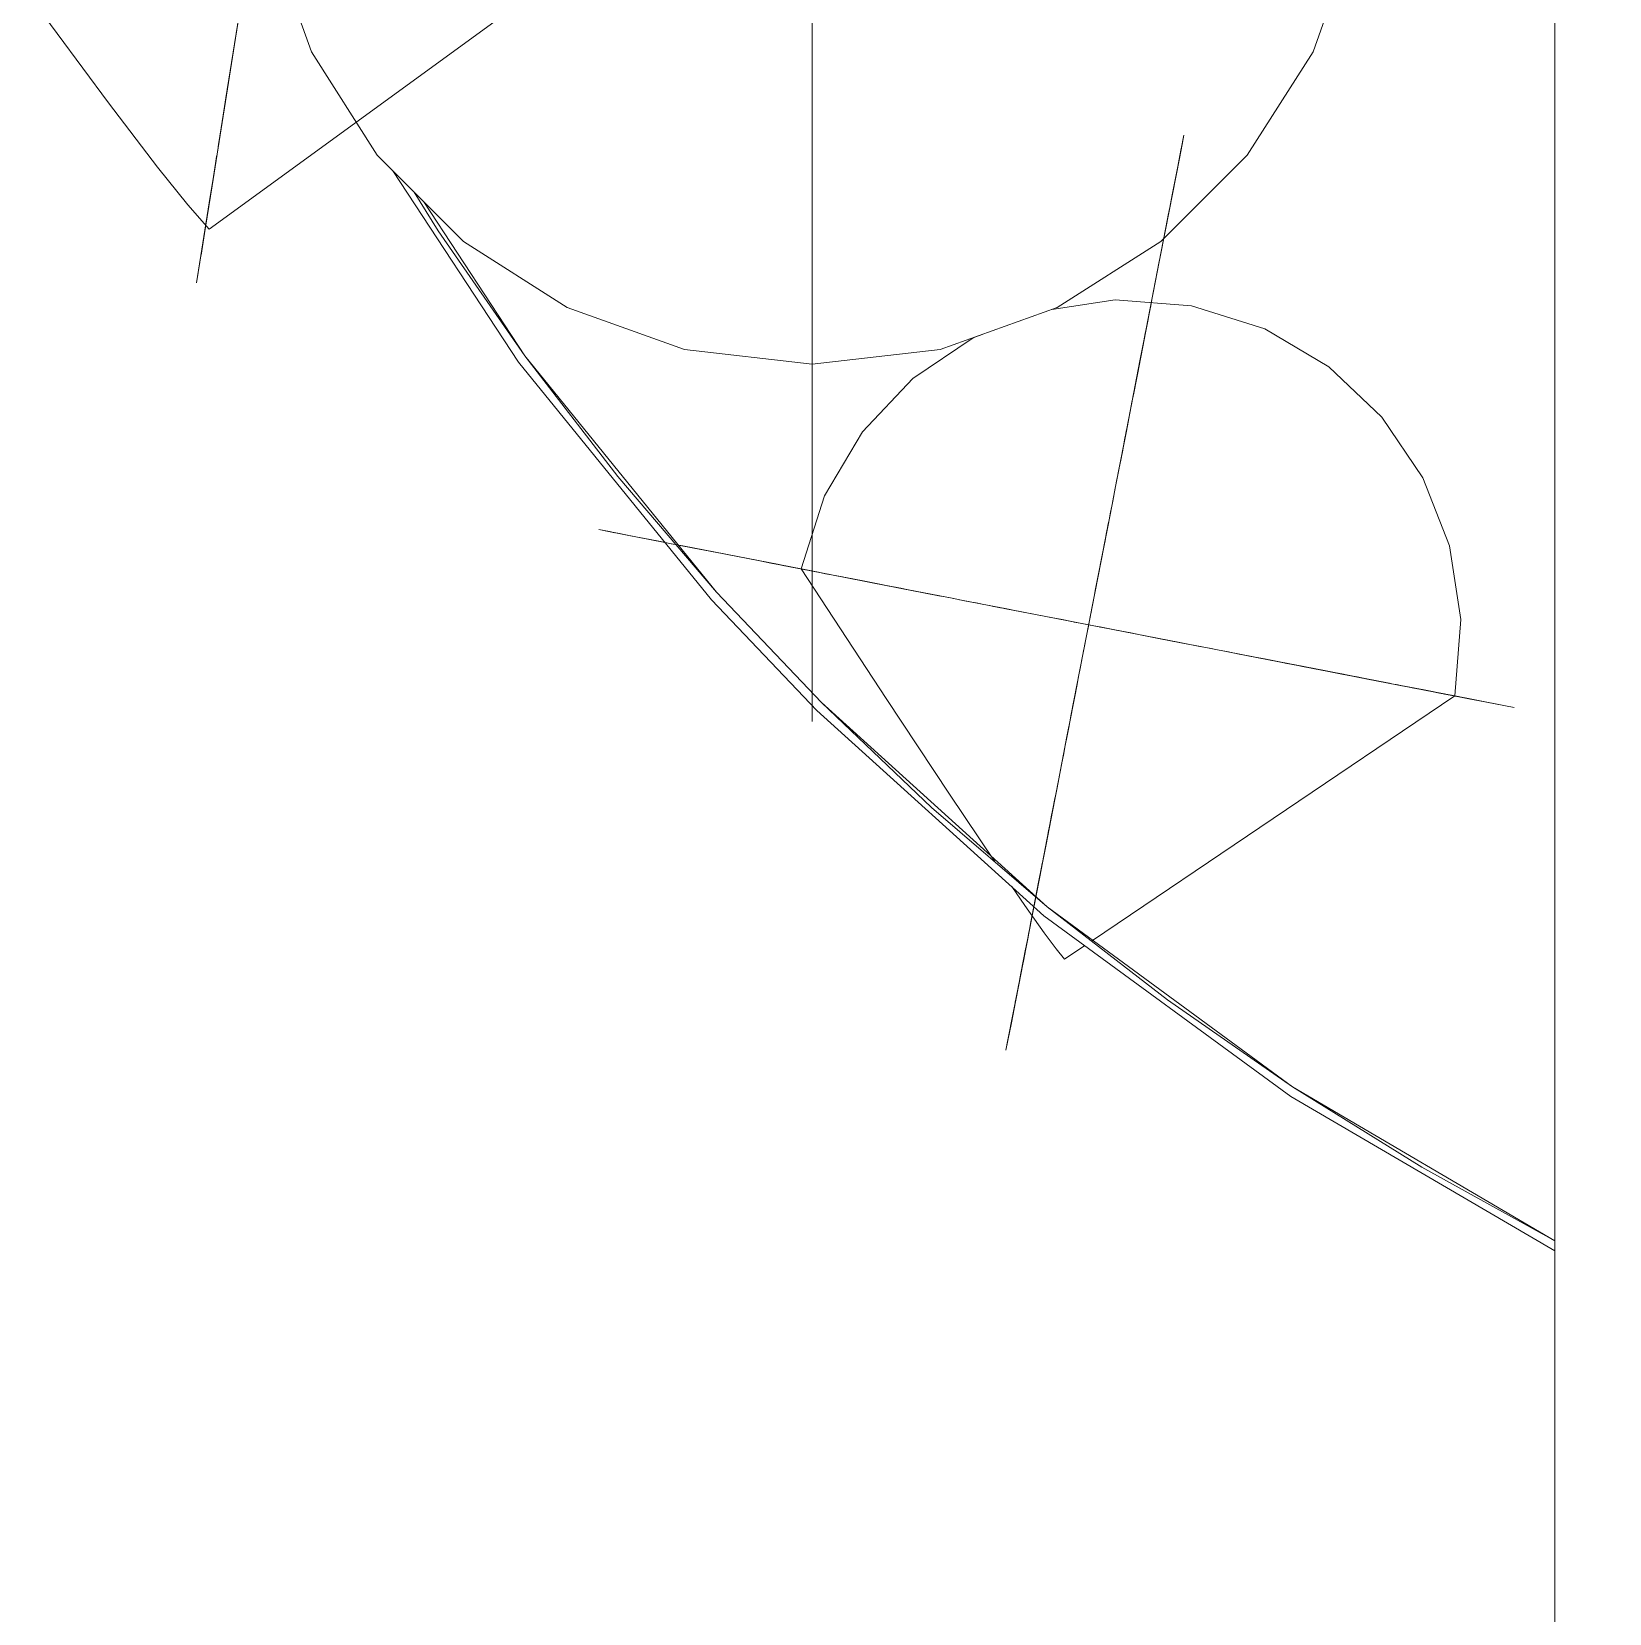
# Model space of a CAD drawing. Header units: inches. Extents: x -578 to 1873, y 397 to 1812.
# Drawn here: x 562.3 to 651, y 912.3 to 1001.2 of the extents above; entities that cross this region are included whole.
import ezdxf

# ---------------------------------------------------------------- set-up
doc = ezdxf.new("R2010")
doc.units = ezdxf.units.IN
doc.header["$MEASUREMENT"] = 0
for name, color, linetype, lineweight in [('A-FLOR', 192, 'Continuous', 13), ('A-WALL', 113, 'Continuous', 13), ('L-PLNT', 71, 'Continuous', 9)]:
    doc.layers.add(name, color=color, linetype=linetype, lineweight=lineweight)

# ---------------------------------------------------------------- blocks, each defined once
blk = doc.blocks.new('3D Cad File Example_dwg_RPC Shrub - Prairie Dropseed 5_-0_-1394609-_3D_-V67-Level 1')
at = {"layer": 'L-PLNT'}
for p, q in [((0.214, 43.299), (0.214, 48.203)), ((0.214, 48.203), (0.214, 45.751)), ((0.214, 45.751), (0.214, 46.627)), ((0.214, 46.627), (0.214, 45.401)), ((0.214, 45.401), (0.214, 45.05)), ((0, 45.113), (-40.801, 4.312)), ((1.389, 43.957), (0, 45.113)), ((0.214, 45.05), (0.214, 42.68)), ((1.389, 43.957), (3.409, 42.139)), ((0.214, 43.299), (0.214, 42.965)), ((0.214, 42.965), (0.214, 42.161)), ((0.214, 42.68), (0.214, 40.523)), ((0.214, 42.161), (0.214, 41.416)), ((3.409, 42.139), (6.694, 39)), ((0.214, 41.048), (0.214, 41.722)), ((0.214, 41.722), (0.214, 37.721)), ((0.214, 41.416), (0.214, 41.157)), ((0.214, 41.022), (0.214, 41.157)), ((0.214, 40.997), (0.214, 41.048)), ((0.214, 40.997), (0.214, 41.022)), ((0.214, 40.523), (0.214, 25.315)), ((0.214, 40.337), (0.214, 40.478)), ((0.214, 40.478), (0.214, 40.353)), ((0.214, 40.353), (0.214, 40.17)), ((0.214, 40.337), (0.214, 39.394)), ((0.214, 40.17), (0.214, 39.054)), ((0.214, 39.394), (0.214, 36.643)), ((0.214, 39.054), (0.214, 38.668)), ((0.214, 38.668), (0.214, 37.673)), ((6.694, 39), (11.875, 33.877)), ((0.214, 27.71), (0.214, 37.721)), ((0.214, 37.673), (0.214, 26.555)), ((0.214, 36.643), (0.214, 36.452)), ((0.214, 36.452), (0.214, 25.136))]:
    blk.add_line(p, q, dxfattribs=at)
blk = doc.blocks.new('3D Cad File Example_dwg_RPC Shrub - Hydrangea 3_-9_-1394593-_3D_-V73-Level 1')
at = {"layer": 'L-PLNT'}
for p, q in [((2.256, 22.786), (2.256, 24.365)), ((2.256, 24.365), (2.256, 23.774)), ((2.256, 23.774), (2.256, 20.775)), ((2.256, 22.786), (2.256, 19.995)), ((2.256, 22.17), (2.256, 22.373)), ((2.256, 22.373), (2.256, 21.776)), ((2.256, 21.897), (2.256, 22.17)), ((2.256, 21.897), (2.256, 21.736)), ((2.256, 21.774), (2.256, 21.801)), ((2.256, 21.801), (2.256, 21.62)), ((2.256, 21.776), (2.256, 20.432)), ((2.256, 21.598), (2.256, 21.774)), ((2.256, 21.736), (2.256, 21.387)), ((2.256, 21.62), (2.256, 21.076)), ((2.256, 20.647), (2.256, 21.598)), ((2.256, 21.387), (2.256, 21.169)), ((2.256, 21.169), (2.256, 21.02)), ((2.256, 21.076), (2.256, 18.938)), ((2.256, 21.02), (2.256, 20.75)), ((2.256, 20.775), (2.256, 20.128)), ((2.256, 20.75), (2.256, 20.385)), ((2.256, 20.222), (2.256, 20.647)), ((2.256, 20.432), (2.256, 20.257)), ((2.256, 20.379), (2.256, 20.427)), ((2.256, 20.427), (2.256, 19.301)), ((2.256, 20.385), (2.256, 19.95)), ((2.256, 20.024), (2.256, 20.379)), ((2.256, 20.257), (2.256, 17.88)), ((2.256, 19.754), (2.256, 20.222)), ((2.256, 20.128), (2.256, 19.627)), ((2.256, 20.024), (2.256, 17.761)), ((2.256, 19.995), (2.256, 19.291)), ((2.256, 19.95), (2.256, 18.487)), ((2.256, 19.254), (2.256, 19.754)), ((2.256, 19.627), (2.256, 19.202)), ((0, 18.714), (-0.971, 17.743)), ((0.576, 18.234), (0, 18.714)), ((2.256, 19.301), (2.256, 18.988)), ((2.256, 19.291), (2.256, 17.364)), ((2.256, 17.146), (2.256, 19.254)), ((2.256, 19.202), (2.256, 17.366)), ((2.256, 18.988), (2.256, 19.2)), ((2.256, 19.2), (2.256, 19.2)), ((2.256, 19.2), (2.256, 19.048)), ((2.256, 19.048), (2.256, 18.533)), ((2.256, 18.487), (2.256, 18.938)), ((0.576, 18.234), (1.414, 17.48)), ((2.256, 18.533), (2.256, 18.294)), ((2.256, 18.294), (2.256, 18.147)), ((2.256, 18.147), (2.256, 18.038)), ((2.256, 18.038), (2.256, 17.936)), ((2.256, 17.936), (2.256, 17.834)), ((2.256, 17.761), (2.256, 17.88)), ((2.256, 17.834), (2.256, 17.724)), ((-1.29, 17.424), (-18.714, 0)), ((1.414, 17.48), (2.777, 16.178)), ((2.256, 17.724), (2.256, 17.6)), ((2.256, 17.6), (2.256, 17.453)), ((2.256, 17.453), (2.256, 17.277)), ((2.256, 17.366), (2.256, 16.963)), ((2.256, 17.364), (2.256, 16.662)), ((2.256, 17.277), (2.256, 17.07)), ((2.256, 17.103), (2.256, 17.221)), ((2.256, 17.221), (2.256, 17.016)), ((2.256, 16.998), (2.256, 17.146)), ((2.256, 17.103), (2.256, 16.72)), ((2.256, 17.07), (2.256, 16.962)), ((2.256, 17.016), (2.256, 13.16)), ((2.256, 16.767), (2.256, 16.998)), ((2.256, 16.963), (2.256, 16.619)), ((2.256, 16.962), (2.256, 16.92)), ((2.256, 16.92), (2.256, 16.913)), ((2.256, 16.913), (2.256, 16.908)), ((2.256, 16.908), (2.256, 16.871)), ((2.256, 16.871), (2.256, 16.77)), ((2.256, 16.77), (2.256, 16.281)), ((2.256, 16.619), (2.256, 16.767)), ((2.256, 16.72), (2.256, 14.646)), ((2.256, 16.662), (2.256, 15.867)), ((2.256, 15.989), (2.256, 16.318)), ((2.256, 16.318), (2.256, 14.119)), ((2.256, 16.281), (2.256, 15.823)), ((2.777, 16.178), (3.693, 15.272)), ((2.256, 14.387), (2.256, 15.989)), ((2.256, 15.867), (2.256, 15.819)), ((2.256, 15.823), (2.256, 15.372)), ((2.256, 15.819), (2.256, 15.437)), ((2.256, 9.851), (2.256, 15.59)), ((2.256, 15.588), (2.256, 14.441)), ((2.256, 15.437), (2.256, 14.387)), ((2.256, 15.372), (2.256, 14.905)), ((2.256, 14.905), (2.256, 14.396)), ((2.256, 14.646), (2.256, 13.16)), ((2.256, 14.069), (2.256, 14.589)), ((2.256, 14.589), (2.256, 14.319)), ((2.256, 11.731), (2.256, 14.441)), ((2.256, 14.396), (2.256, 13.822)), ((2.256, 14.319), (2.256, 13.631)), ((2.256, 14.119), (2.256, 13.769)), ((2.256, 14.069), (2.256, 13.606)), ((2.256, 13.16), (2.256, 13.822)), ((2.256, 13.769), (2.256, 13.431)), ((2.256, 13.631), (2.256, 12.669)), ((2.256, 13.606), (2.256, 11.731)), ((2.256, 12.142), (2.256, 13.431)), ((4.888, 14.091), (4.926, 14.053)), ((4.926, 14.053), (8.124, 10.831)), ((2.256, 13.16), (2.256, 12.738)), ((2.256, 12.738), (2.256, 12.418)), ((2.256, 12.669), (2.256, 9.008)), ((2.256, 12.418), (2.256, 12.128)), ((2.256, 11.818), (2.256, 12.142)), ((2.256, 12.128), (2.256, 11.797)), ((2.256, 11.765), (2.256, 11.882)), ((2.256, 11.882), (2.256, 11.818)), ((2.256, 11.797), (2.256, 11.354)), ((2.256, 10.91), (2.256, 11.765)), ((2.256, 11.354), (2.256, 10.73)), ((2.256, 10.649), (2.256, 10.91)), ((2.256, 9.851), (2.256, 10.73)), ((8.124, 10.831), (12.632, 6.238)), ((2.256, 10.497), (2.256, 10.649)), ((2.256, 10.169), (2.256, 10.497)), ((2.256, 10.169), (2.256, 9.434)), ((2.256, 9.434), (2.256, 6.395)), ((2.256, 9.008), (2.256, 8.518)), ((2.256, 8.518), (2.256, 8.004)), ((2.256, 8.004), (2.256, 7.47)), ((2.256, 7.47), (2.256, 6.92)), ((2.256, 6.92), (2.256, 6.359)), ((2.256, 6.395), (2.256, 5.274)), ((2.256, 6.359), (2.256, 5.789)), ((12.632, 6.238), (18.714, 0)), ((2.256, 5.216), (2.256, 5.789)), ((2.256, 5.274), (2.256, 4.683)), ((2.256, 5.216), (2.256, -6.293)), ((2.256, 4.683), (2.256, 4.096)), ((2.256, 4.096), (2.256, 3.519)), ((2.256, 3.519), (2.256, 2.955)), ((2.256, 2.955), (2.256, 2.41)), ((2.256, 2.41), (2.256, 1.888)), ((2.256, 1.395), (2.256, 1.888)), ((2.256, 0.637), (2.256, 1.407)), ((2.256, 1.407), (2.256, 1.395)), ((-20.53, 0), (-22.109, 0)), ((-22.109, 0), (-21.518, 0)), ((-21.518, 0), (-18.519, 0)), ((-20.53, 0), (-17.739, 0)), ((-19.914, 0), (-20.117, 0)), ((-20.117, 0), (-19.52, 0)), ((-19.641, 0), (-19.914, 0)), ((-19.641, 0), (-19.48, 0)), ((-19.518, 0), (-19.545, 0)), ((-19.545, 0), (-19.364, 0)), ((-19.52, 0), (-18.176, 0)), ((-19.342, 0), (-19.518, 0)), ((-19.48, 0), (-19.131, 0)), ((-19.364, 0), (-18.82, 0)), ((-18.391, 0), (-19.342, 0)), ((-19.131, 0), (-18.913, 0)), ((-18.913, 0), (-18.764, 0)), ((-18.82, 0), (-16.682, 0)), ((-18.764, 0), (-18.494, 0)), ((-18.519, 0), (-17.872, 0)), ((-18.494, 0), (-18.129, 0)), ((-17.966, 0), (-18.391, 0)), ((-18.176, 0), (-18.001, 0)), ((-18.129, 0), (-17.694, 0)), ((-17.498, 0), (-17.966, 0)), ((-17.872, 0), (-17.371, 0)), ((-17.739, 0), (-17.035, 0)), ((-17.694, 0), (-16.232, 0)), ((-16.998, 0), (-17.498, 0)), ((-17.371, 0), (-16.946, 0)), ((-17.035, 0), (-15.108, 0)), ((-14.89, 0), (-16.998, 0)), ((-16.946, 0), (-15.109, 0)), ((-16.232, 0), (-16.682, 0)), ((-15.109, 0), (-14.707, 0)), ((-15.108, 0), (-14.406, 0)), ((-14.742, 0), (-14.89, 0)), ((-14.511, 0), (-14.742, 0)), ((-14.707, 0), (-14.363, 0)), ((-14.363, 0), (-14.511, 0)), ((-14.406, 0), (-13.611, 0)), ((-13.733, 0), (-14.062, 0)), ((-14.062, 0), (-11.863, 0)), ((-12.131, 0), (-13.733, 0)), ((-13.611, 0), (-13.563, 0)), ((-13.563, 0), (-13.181, 0)), ((-13.181, 0), (-12.131, 0)), ((-11.863, 0), (-11.513, 0)), ((-11.513, 0), (-11.175, 0)), ((-9.886, 0), (-11.175, 0)), ((-9.562, 0), (-9.886, 0)), ((-9.509, 0), (-9.626, 0)), ((-9.626, 0), (-9.562, 0)), ((-8.654, 0), (-9.509, 0)), ((-8.393, 0), (-8.654, 0)), ((-8.241, 0), (-8.393, 0)), ((-7.913, 0), (-8.241, 0)), ((-7.913, 0), (-7.178, 0)), ((-7.178, 0), (-4.139, 0)), ((-4.139, 0), (-3.018, 0)), ((-3.018, 0), (-2.427, 0)), ((-2.427, 0), (-1.84, 0)), ((-1.84, 0), (-1.263, 0)), ((-1.263, 0), (-0.699, 0)), ((-0.699, 0), (-0.154, 0)), ((-0.154, 0), (0.367, 0)), ((0.861, 0), (0.367, 0)), ((1.619, 0), (0.849, 0)), ((0.849, 0), (0.861, 0)), ((1.651, 0), (1.607, 0)), ((1.607, 0), (1.619, 0)), ((1.651, 0), (1.724, 0)), ((2.278, 0), (1.724, 0)), ((2.256, 0.605), (2.256, 0.649)), ((2.256, 0.649), (2.256, 0.637)), ((2.256, 0.605), (2.256, 0.532)), ((2.256, -0.022), (2.256, 0.532)), ((2.626, 0), (2.278, 0)), ((3.083, 0), (2.626, 0)), ((3.057, 0), (3.083, 0)), ((3.057, 0), (3.117, 0)), ((3.117, 0), (3.873, 0)), ((3.873, 0), (4.31, 0)), ((7, 0), (4.31, 0)), ((7.051, 0), (7, 0)), ((7.101, 0), (7.051, 0)), ((7.167, 0), (7.099, 0)), ((7.099, 0), (7.445, 0)), ((7.141, 0), (7.101, 0)), ((7.167, 0), (7.141, 0)), ((7.445, 0), (7.645, 0)), ((7.645, 0), (7.961, 0)), ((7.961, 0), (8.356, 0)), ((9.235, 0), (8.356, 0)), ((9.645, 0), (9.235, 0)), ((9.987, 0), (9.645, 0)), ((13.468, 0), (9.987, 0)), ((13.413, 0), (12.961, 0)), ((12.961, 0), (13.006, 0)), ((13.235, 0), (13.006, 0)), ((13.339, 0), (13.235, 0)), ((13.558, 0), (13.339, 0)), ((15.867, 0), (13.376, 0)), ((13.376, 0), (13.413, 0)), ((13.468, 0), (13.686, 0)), ((14.799, 0), (13.558, 0)), ((17.371, 0), (13.686, 0)), ((15.002, 0), (14.799, 0)), ((15.516, 0), (15.002, 0)), ((15.266, 0), (15.868, 0)), ((15.516, 0), (17.678, 0)), ((16.705, 0), (15.867, 0)), ((16.172, 0), (15.868, 0)), ((16.6, 0), (16.172, 0)), ((16.483, 0), (16.179, 0)), ((16.351, 0), (16.179, 0)), ((16.888, 0), (16.351, 0)), ((16.692, 0), (16.483, 0)), ((17.183, 0), (16.6, 0)), ((17.071, 0), (16.692, 0)), ((17.467, 0), (16.705, 0)), ((18.609, 0), (16.888, 0)), ((17.106, 0), (17.058, 0)), ((17.058, 0), (17.154, 0)), ((19.168, 0), (17.071, 0)), ((17.32, 0), (17.106, 0)), ((17.154, 0), (17.371, 0)), ((17.402, 0), (17.183, 0)), ((17.721, 0), (17.32, 0)), ((17.675, 0), (17.402, 0)), ((19.766, 0), (17.467, 0)), ((18.943, 0), (17.675, 0)), ((20.379, 0), (17.678, 0)), ((18.333, 0), (17.721, 0)), ((18.714, 0), (18.219, -4.288)), ((18.333, 0), (19.176, 0)), ((20.454, 0), (18.609, 0)), ((19.214, 0), (18.943, 0)), ((19.56, 0), (19.168, 0)), ((19.176, 0), (19.472, 0)), ((23.06, 0), (19.214, 0)), ((19.472, 0), (19.638, 0)), ((19.989, 0), (19.56, 0)), ((19.638, 0), (19.853, 0)), ((19.853, 0), (19.766, 0)), ((25.507, 0), (19.989, 0)), ((20.419, 0), (20.379, 0)), ((20.419, 0), (21.097, 0)), ((20.454, 0), (20.986, 0)), ((20.986, 0), (21.166, 0)), ((21.166, 0), (21.097, 0)), ((23.237, 0), (23.06, 0)), ((24.87, 0), (23.237, 0)), ((28.964, 0), (24.87, 0)), ((25.718, 0), (25.507, 0)), ((26.162, 0), (25.718, 0)), ((26.579, 0), (26.162, 0)), ((26.977, 0), (26.579, 0)), ((27.362, 0), (26.977, 0)), ((28.501, 0), (27.362, 0)), ((29.13, 0), (28.501, 0)), ((29.757, 0), (28.964, 0)), ((29.433, 0), (29.13, 0)), ((29.702, 0), (29.403, 0)), ((29.403, 0), (29.611, 0)), ((29.854, 0), (29.433, 0)), ((30.098, 0), (29.611, 0)), ((29.702, 0), (29.854, 0)), ((29.757, 0), (30.306, 0)), ((30.306, 0), (30.098, 0)), ((-18.714, 0), (-18.219, -4.288)), ((-18.123, 0), (-18.171, 0)), ((-18.171, 0), (-17.045, 0)), ((-17.768, 0), (-18.123, 0)), ((-18.001, 0), (-15.624, 0)), ((-17.768, 0), (-15.505, 0)), ((-17.045, 0), (-16.732, 0)), ((-16.732, 0), (-16.944, 0)), ((-16.944, 0), (-16.944, 0)), ((-16.944, 0), (-16.792, 0)), ((-16.792, 0), (-16.277, 0)), ((-16.277, 0), (-16.038, 0)), ((-16.038, 0), (-15.891, 0)), ((-15.891, 0), (-15.782, 0)), ((-15.782, 0), (-15.68, 0)), ((-15.68, 0), (-15.578, 0)), ((-15.505, 0), (-15.624, 0)), ((-15.578, 0), (-15.468, 0)), ((-15.468, 0), (-15.344, 0)), ((-15.344, 0), (-15.197, 0)), ((-15.197, 0), (-15.021, 0)), ((-15.021, 0), (-14.814, 0)), ((-14.847, 0), (-14.965, 0)), ((-14.965, 0), (-14.76, 0)), ((-14.847, 0), (-14.464, 0)), ((-14.814, 0), (-14.706, 0)), ((-14.76, 0), (-10.904, 0)), ((-14.706, 0), (-14.664, 0)), ((-14.664, 0), (-14.657, 0)), ((-14.657, 0), (-14.652, 0)), ((-14.652, 0), (-14.615, 0)), ((-14.615, 0), (-14.514, 0)), ((-14.514, 0), (-14.025, 0)), ((-14.464, 0), (-12.39, 0)), ((-14.025, 0), (-13.567, 0)), ((-7.595, 0), (-13.837, 0)), ((-13.837, 0), (-13.332, 0)), ((-13.567, 0), (-13.116, 0)), ((-13.332, 0), (-12.185, 0)), ((-13.116, 0), (-12.648, 0)), ((-12.648, 0), (-12.14, 0)), ((-12.39, 0), (-10.904, 0)), ((-11.813, 0), (-12.333, 0)), ((-12.333, 0), (-12.063, 0)), ((-9.475, 0), (-12.185, 0)), ((-12.14, 0), (-11.566, 0)), ((-12.063, 0), (-11.375, 0)), ((-11.813, 0), (-11.35, 0)), ((-10.904, 0), (-11.566, 0)), ((-11.375, 0), (-10.413, 0)), ((-11.35, 0), (-9.475, 0)), ((-10.904, 0), (-10.482, 0)), ((-10.482, 0), (-10.162, 0)), ((-10.413, 0), (-6.753, 0)), ((-10.162, 0), (-9.872, 0)), ((-9.872, 0), (-9.541, 0)), ((-9.541, 0), (-9.098, 0)), ((-9.098, 0), (-8.474, 0)), ((-7.595, 0), (-8.474, 0)), ((-6.753, 0), (-6.262, 0)), ((-6.262, 0), (-5.748, 0)), ((-5.748, 0), (-5.214, 0)), ((-5.214, 0), (-4.664, 0)), ((-4.664, 0), (-4.103, 0)), ((-4.103, 0), (-3.533, 0)), ((-2.96, 0), (-3.533, 0)), ((-2.96, 0), (8.549, 0)), ((2.256, -0.37), (2.256, -0.022)), ((2.256, -0.827), (2.256, -0.37)), ((2.256, -0.801), (2.256, -0.827)), ((2.256, -0.801), (2.256, -0.861)), ((2.256, -0.861), (2.256, -1.617)), ((6.939, 0), (6.745, 0)), ((6.745, 0), (6.749, 0)), ((6.749, 0), (7.061, 0)), ((8.363, 0), (6.939, 0)), ((7.061, 0), (7.298, 0)), ((7.298, 0), (7.499, 0)), ((7.499, 0), (7.701, 0)), ((7.701, 0), (7.944, 0)), ((7.944, 0), (8.266, 0)), ((8.266, 0), (8.704, 0)), ((8.549, 0), (8.363, 0)), ((8.704, 0), (9.059, 0)), ((9.364, 0), (9.059, 0)), ((10.178, 0), (9.364, 0)), ((10.483, 0), (10.178, 0)), ((10.838, 0), (10.483, 0)), ((12.5, 0), (10.838, 0)), ((11.779, 0), (11.318, 0)), ((11.318, 0), (11.702, 0)), ((11.702, 0), (12.17, 0)), ((12.083, 0), (11.779, 0)), ((12.767, 0), (12.083, 0)), ((12.708, 0), (12.17, 0)), ((12.94, 0), (12.5, 0)), ((12.708, 0), (15.266, 0)), ((13.157, 0), (12.767, 0)), ((13.361, 0), (12.94, 0)), ((13.748, 0), (13.157, 0)), ((13.361, 0), (13.748, 0)), ((2.256, -1.617), (2.256, -2.054)), ((2.256, -4.744), (2.256, -2.054)), ((-18.219, -4.288), (-16.81, -8.226)), ((18.219, -4.288), (16.81, -8.226)), ((2.256, -4.683), (2.256, -4.489)), ((2.256, -4.489), (2.256, -4.493)), ((2.256, -4.493), (2.256, -4.805)), ((2.256, -6.107), (2.256, -4.683)), ((2.256, -4.795), (2.256, -4.744)), ((2.256, -4.845), (2.256, -4.795)), ((2.256, -4.805), (2.256, -5.042)), ((2.256, -4.911), (2.256, -4.843)), ((2.256, -4.843), (2.256, -5.189)), ((2.256, -4.885), (2.256, -4.845)), ((2.256, -4.911), (2.256, -4.885)), ((2.256, -5.042), (2.256, -5.243)), ((2.256, -5.189), (2.256, -5.389)), ((2.256, -5.243), (2.256, -5.445)), ((2.256, -5.389), (2.256, -5.705)), ((2.256, -5.445), (2.256, -5.688)), ((2.256, -5.688), (2.256, -6.01)), ((2.256, -5.705), (2.256, -6.1)), ((2.256, -6.01), (2.256, -6.448)), ((2.256, -6.979), (2.256, -6.1)), ((2.256, -6.293), (2.256, -6.107)), ((2.256, -6.448), (2.256, -6.803)), ((2.256, -7.108), (2.256, -6.803)), ((2.256, -7.389), (2.256, -6.979)), ((2.256, -7.922), (2.256, -7.108)), ((2.256, -7.732), (2.256, -7.389)), ((2.256, -11.212), (2.256, -7.732)), ((2.256, -8.227), (2.256, -7.922)), ((-16.81, -8.226), (-14.6, -11.701)), ((2.256, -8.582), (2.256, -8.227)), ((2.256, -10.244), (2.256, -8.582)), ((14.6, -11.701), (16.81, -8.226)), ((2.256, -9.523), (2.256, -9.062)), ((2.256, -9.062), (2.256, -9.446)), ((2.256, -9.446), (2.256, -9.914)), ((2.256, -9.827), (2.256, -9.523)), ((2.256, -10.511), (2.256, -9.827)), ((2.256, -10.452), (2.256, -9.914)), ((2.256, -10.684), (2.256, -10.244)), ((2.256, -10.452), (2.256, -13.01)), ((2.256, -10.901), (2.256, -10.511)), ((2.256, -11.105), (2.256, -10.684)), ((2.256, -11.157), (2.256, -10.705)), ((2.256, -10.705), (2.256, -10.75)), ((2.256, -10.979), (2.256, -10.75)), ((2.256, -11.491), (2.256, -10.901)), ((2.256, -11.083), (2.256, -10.979)), ((2.256, -11.302), (2.256, -11.083)), ((2.256, -11.105), (2.256, -11.491)), ((2.256, -13.611), (2.256, -11.12)), ((2.256, -11.12), (2.256, -11.157)), ((2.256, -11.212), (2.256, -11.43)), ((2.256, -12.543), (2.256, -11.302)), ((2.256, -15.115), (2.256, -11.43)), ((-14.6, -11.701), (-11.701, -14.6)), ((11.701, -14.6), (14.6, -11.701)), ((2.256, -12.746), (2.256, -12.543)), ((2.256, -13.26), (2.256, -12.746)), ((2.256, -13.01), (2.256, -13.612)), ((2.256, -13.26), (2.256, -15.422)), ((2.256, -14.448), (2.256, -13.611)), ((2.256, -13.916), (2.256, -13.612)), ((2.256, -14.344), (2.256, -13.916)), ((2.256, -14.227), (2.256, -13.923)), ((2.256, -14.095), (2.256, -13.923)), ((2.256, -14.632), (2.256, -14.095)), ((2.256, -14.436), (2.256, -14.227)), ((-11.701, -14.6), (-8.226, -16.81)), ((2.256, -14.927), (2.256, -14.344)), ((2.256, -14.815), (2.256, -14.436)), ((2.256, -15.211), (2.256, -14.448)), ((2.256, -16.353), (2.256, -14.632)), ((2.256, -14.85), (2.256, -14.802)), ((2.256, -14.802), (2.256, -14.898)), ((2.256, -16.912), (2.256, -14.815)), ((2.256, -15.064), (2.256, -14.85)), ((2.256, -14.898), (2.256, -15.115)), ((2.256, -15.147), (2.256, -14.927)), ((2.256, -15.465), (2.256, -15.064)), ((11.247, -14.888), (11.701, -14.6)), ((2.256, -15.419), (2.256, -15.147)), ((2.256, -17.51), (2.256, -15.211)), ((2.256, -16.687), (2.256, -15.419)), ((2.256, -18.123), (2.256, -15.422)), ((2.256, -16.077), (2.256, -15.465)), ((-8.226, -16.81), (-4.288, -18.219)), ((2.256, -16.077), (2.256, -16.92)), ((2.256, -18.198), (2.256, -16.353)), ((2.256, -16.958), (2.256, -16.687)), ((2.256, -17.304), (2.256, -16.912)), ((2.256, -16.92), (2.256, -17.216)), ((2.256, -20.804), (2.256, -16.958)), ((2.256, -17.216), (2.256, -17.382)), ((2.256, -17.733), (2.256, -17.304)), ((2.256, -17.382), (2.256, -17.597)), ((2.256, -17.597), (2.256, -17.51)), ((2.256, -23.252), (2.256, -17.733)), ((4.288, -18.219), (7.679, -17.006)), ((-4.288, -18.219), (0, -18.714)), ((0, -18.714), (4.288, -18.219)), ((2.256, -18.163), (2.256, -18.123)), ((2.256, -18.163), (2.256, -18.84)), ((2.256, -18.198), (2.256, -18.73)), ((2.256, -18.73), (2.256, -18.91)), ((2.256, -18.91), (2.256, -18.84)), ((2.256, -20.981), (2.256, -20.804)), ((2.256, -22.614), (2.256, -20.981)), ((2.256, -26.708), (2.256, -22.614)), ((2.256, -23.462), (2.256, -23.252)), ((2.256, -23.906), (2.256, -23.462)), ((2.256, -24.323), (2.256, -23.906)), ((2.256, -24.721), (2.256, -24.323)), ((2.256, -25.106), (2.256, -24.721)), ((2.256, -26.245), (2.256, -25.106)), ((2.256, -26.874), (2.256, -26.245)), ((2.256, -27.501), (2.256, -26.708)), ((2.256, -27.177), (2.256, -26.874)), ((2.256, -27.446), (2.256, -27.147)), ((2.256, -27.147), (2.256, -27.355)), ((2.256, -27.598), (2.256, -27.177)), ((2.256, -27.842), (2.256, -27.355)), ((2.256, -27.446), (2.256, -27.598)), ((2.256, -27.501), (2.256, -28.05)), ((2.256, -28.05), (2.256, -27.842))]:
    blk.add_line(p, q, dxfattribs=at)
blk = doc.blocks.new('3D Cad File Example_dwg_Tree - Honey-Locust - 15_ Canopy-1817699-_3D_-V75-Level 1')
at = {"layer": 'L-PLNT'}
for p, q in [((-28.515, -7.182), (-26.155, -13.777)), ((32.515, -7.182), (30.155, -13.777)), ((2, -11.554), (2, -16.349)), ((2, -13.297), (2, -12.459)), ((2, -14.649), (2, -13.297)), ((-26.155, -13.777), (-22.453, -19.597)), ((30.155, -13.777), (26.453, -19.597)), ((2, -15.983), (2, -14.649)), ((2, -17.283), (2, -15.983)), ((2, -16.349), (2, -17.656)), ((2, -18.532), (2, -17.283)), ((2, -17.656), (2, -21.143)), ((2, -19.712), (2, -18.532)), ((-22.453, -19.597), (-17.597, -24.453)), ((2, -20.806), (2, -19.712)), ((26.453, -19.597), (21.597, -24.453)), ((2, -21.797), (2, -20.806)), ((2, -22.075), (2, -21.143)), ((2, -22.668), (2, -21.797)), ((2, -23.338), (2, -22.075)), ((2, -23.429), (2, -22.668)), ((2, -24.878), (2, -23.338)), ((2, -24.102), (2, -23.429)), ((-17.597, -24.453), (-11.777, -28.155)), ((2, -24.71), (2, -24.102)), ((2, -25.276), (2, -24.71)), ((2, -26.638), (2, -24.878)), ((21.597, -24.453), (15.777, -28.155)), ((2, -25.823), (2, -25.276)), ((2, -26.374), (2, -25.823)), ((2, -26.89), (2, -26.374)), ((2, -28.565), (2, -26.638)), ((2, -27.326), (2, -26.89)), ((2, -27.695), (2, -27.326)), ((-11.777, -28.155), (-5.182, -30.515)), ((2, -28.011), (2, -27.695)), ((2, -28.287), (2, -28.011)), ((2, -28.536), (2, -28.287)), ((9.182, -30.515), (15.777, -28.155)), ((2, -28.772), (2, -28.536)), ((2, -30.602), (2, -28.565)), ((2, -30.079), (2, -28.772)), ((2, -30.079), (2, -30.594)), ((-5.182, -30.515), (2, -31.343)), ((2, -31.343), (9.182, -30.515)), ((2, -30.594), (2, -31.114)), ((2, -32.695), (2, -30.602)), ((2, -31.114), (2, -31.646)), ((2, -31.646), (2, -32.195)), ((2, -32.195), (2, -32.767)), ((2, -32.695), (2, -36.618)), ((2, -32.767), (2, -33.367)), ((2, -34.002), (2, -33.367)), ((2, -34.656), (2, -34.002)), ((2, -35.31), (2, -34.656)), ((2, -36.618), (2, -35.092)), ((2, -35.092), (2, -37.489)), ((2, -35.964), (2, -35.31)), ((2, -36.618), (2, -35.964)), ((2, -37.271), (2, -36.618)), ((2, -37.925), (2, -37.271)), ((2, -37.489), (2, -42.938)), ((2, -38.579), (2, -37.925)), ((2, -39.188), (2, -38.579)), ((2, -39.718), (2, -39.188)), ((2, -40.18), (2, -39.718)), ((2, -40.589), (2, -40.18)), ((2, -40.959), (2, -40.589)), ((2, -41.301), (2, -40.959)), ((2, -41.63), (2, -41.301)), ((2, -41.816), (2, -41.63)), ((2, -41.816), (2, -41.994)), ((2, -41.994), (2, -42.156)), ((2, -42.156), (2, -42.296)), ((2, -42.296), (2, -42.405)), ((2, -42.405), (2, -42.477)), ((2, -42.477), (2, -42.502)), ((2, -42.502), (2, -42.591)), ((2, -42.591), (2, -42.84)), ((2, -43.223), (2, -42.84)), ((2, -42.938), (2, -47.951)), ((2, -43.712), (2, -43.223)), ((2, -44.281), (2, -43.712)), ((2, -44.904), (2, -44.281)), ((2, -44.515), (2, -44.47)), ((2, -44.47), (2, -44.471)), ((2, -44.471), (2, -44.532)), ((2, -44.591), (2, -44.515)), ((2, -44.532), (2, -44.67)), ((2, -44.681), (2, -44.591)), ((2, -44.67), (2, -44.899)), ((2, -44.86), (2, -44.681)), ((2, -45.176), (2, -44.86)), ((2, -45.204), (2, -44.899)), ((2, -45.553), (2, -44.904)), ((2, -45.579), (2, -45.176)), ((2, -45.551), (2, -45.204)), ((2, -45.929), (2, -45.551)), ((2, -48.168), (2, -45.553)), ((2, -46.021), (2, -45.579)), ((2, -46.325), (2, -45.929)), ((2, -46.451), (2, -46.021)), ((2, -46.729), (2, -46.325)), ((2, -46.82), (2, -46.451)), ((2, -47.13), (2, -46.729)), ((2, -47.079), (2, -46.82)), ((2, -46.973), (2, -46.861)), ((2, -46.861), (2, -46.896)), ((2, -46.896), (2, -46.98)), ((2, -47.28), (2, -46.973)), ((2, -46.98), (2, -47.084)), ((2, -47.204), (2, -47.079)), ((2, -47.084), (2, -47.176)), ((2, -47.515), (2, -47.13)), ((2, -47.176), (2, -47.226)), ((2, -47.226), (2, -47.204)), ((2, -47.736), (2, -47.28)), ((2, -47.888), (2, -47.515)), ((2, -48.294), (2, -47.736)), ((2, -48.262), (2, -47.888)), ((2, -47.951), (2, -48.074)), ((2, -48.074), (2, -48.403)), ((2, -50.13), (2, -48.168)), ((2, -48.635), (2, -48.262)), ((2, -48.91), (2, -48.294)), ((2, -48.403), (2, -48.877)), ((2, -49.009), (2, -48.635)), ((2, -48.877), (2, -49.435)), ((2, -49.537), (2, -48.91)), ((2, -49.383), (2, -49.009)), ((2, -49.756), (2, -49.383)), ((2, -49.435), (2, -50.016)), ((2, -50.13), (2, -49.537)), ((2, -50.13), (2, -49.756)), ((2, -50.016), (2, -50.558)), ((2, -50.636), (2, -50.13)), ((2, -50.558), (2, -51.002)), ((2, -51.027), (2, -50.636)), ((2, -51.002), (2, -51.297)), ((2, -51.297), (2, -51.027)), ((2, -51.297), (2, -51.439)), ((2, -51.436), (2, -51.297)), ((2, -51.439), (2, -51.436))]:
    blk.add_line(p, q, dxfattribs=at)
blk = doc.blocks.new('3D Cad File Example_dwg_Parapet Cap Bandstand - Parapet Cap Bandstand-1996151-_3D_-3524-Level 1')
at = {"layer": 'A-WALL'}
blk.add_line((-249.75, -302.025), (-249.75, -92.907), dxfattribs=at)
blk = doc.blocks.new('3D Cad File Example_dwg-2744-Level 1')
at = {"layer": 'A-FLOR'}
for p, q in [((-307.661, -186.817), (-313.341, -178.146)), ((-296.873, -200.097), (-307.661, -186.817)), ((-278.297, -217.784), (-290.985, -206.307)), ((-264.504, -227.907), (-278.297, -217.784)), ((-249.75, -236.571), (-264.504, -227.907))]:
    blk.add_line(p, q, dxfattribs=at)
at = {"layer": 'A-WALL'}
for p, q in [((-308.017, -187.176), (-315.074, -176.413)), ((-312.532, -179.781), (-313.873, -177.614)), ((-307.661, -186.817), (-312.532, -179.781)), ((-297.165, -200.521), (-308.017, -187.176)), ((-302.437, -193.595), (-307.661, -186.817)), ((-296.873, -200.097), (-302.437, -193.595)), ((-291.24, -206.759), (-297.165, -200.521)), ((-290.985, -206.307), (-296.873, -200.097)), ((-278.473, -218.285), (-291.24, -206.759)), ((-284.788, -212.207), (-290.985, -206.307)), ((-278.297, -217.784), (-284.788, -212.207)), ((-271.53, -223.022), (-278.297, -217.784)), ((-264.595, -228.446), (-278.473, -218.285)), ((-264.504, -227.907), (-271.53, -223.022)), ((-249.75, -237.134), (-264.595, -228.446)), ((-257.238, -232.427), (-264.504, -227.907)), ((-249.75, -236.571), (-257.238, -232.427))]:
    blk.add_line(p, q, dxfattribs=at)
for name, p in [('3D Cad File Example_dwg_Parapet Cap Bandstand - Parapet Cap Bandstand-1996151-_3D_-3524-Level 1', (0, 0)), ('3D Cad File Example_dwg_Tree - Honey-Locust - 15_ Canopy-1817699-_3D_-V75-Level 1', (-293.5, -155.937))]:
    blk.add_blockref(name, p)
for name, p, rotation in [('3D Cad File Example_dwg_RPC Shrub - Prairie Dropseed 5_-0_-1394609-_3D_-V67-Level 1', (-318.353, -135.125), 171), ('3D Cad File Example_dwg_RPC Shrub - Hydrangea 3_-9_-1394593-_3D_-V73-Level 1', (-273.745, -202.364), 169)]:
    blk.add_blockref(name, p, dxfattribs=dict(rotation=rotation))

msp = doc.modelspace()

# ---------------------------------------------------------------- block references
at = {"layer": 'A-WALL', "color": 30, "lineweight": 9}
msp.add_blockref('3D Cad File Example_dwg-2744-Level 1', (897.689, 1169.788), dxfattribs=at)

doc.saveas('drawing.dxf')
